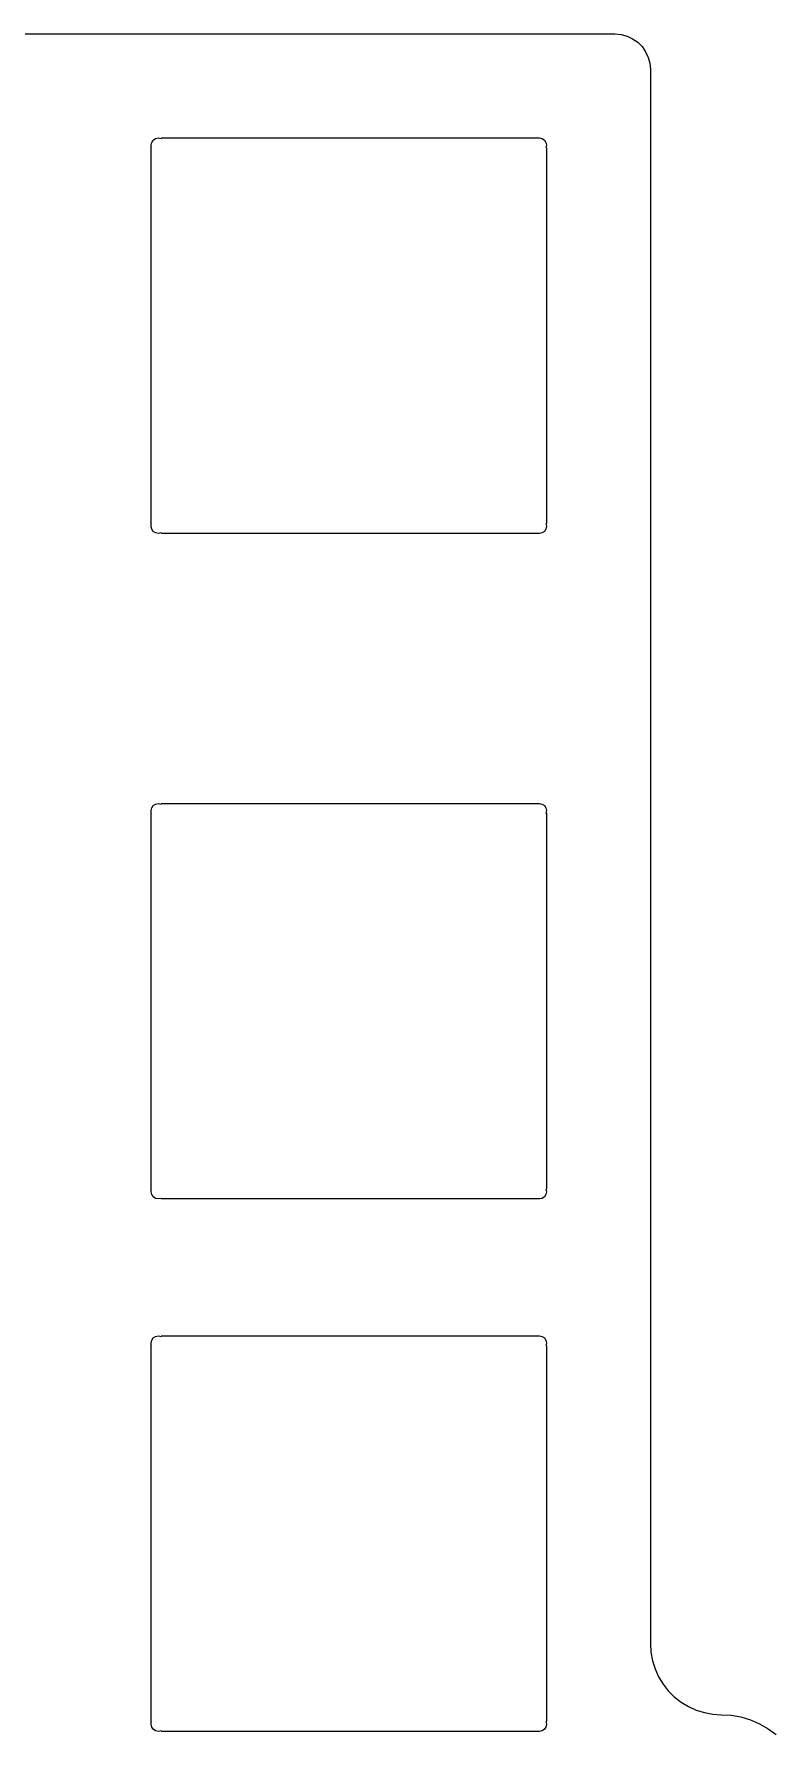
# Model space of a CAD drawing. Extents: x 229 to 416, y -167 to -34.
# Drawn here: x 388.8 to 415.3, y -100.8 to -40 of the extents above; entities that cross this region are included whole.
import ezdxf

# ---------------------------------------------------------------- set-up
doc = ezdxf.new("R2010")
doc.units = 0
doc.layers.add('Part__Feature1553', color=7, linetype='CONTINUOUS')

msp = doc.modelspace()

# ---------------------------------------------------------------- linework, layer by layer
at = {"layer": 'Part__Feature1553'}
for p, q in [((374.679, -40.005), (409.575, -40.005)), ((374.679, -40.005, 1.58), (409.575, -40.005, 1.58)), ((374.679, -40.005, 1.58), (409.575, -40.005, 1.58)), ((374.679, -40.005), (409.575, -40.005)), ((409.575, -40.005), (409.796, -40.0243)), ((409.575, -40.005, 1.58), (409.796, -40.0243, 1.58)), ((409.575, -40.005), (409.575, -40.005, 1.58)), ((409.575, -40.005), (409.575, -40.005, 1.58)), ((409.575, -40.005, 1.58), (409.796, -40.0243, 1.58)), ((409.575, -40.005), (409.796, -40.0243)), ((409.796, -40.0243), (410.009, -40.0816)), ((409.796, -40.0243, 1.58), (410.009, -40.0816, 1.58)), ((409.796, -40.0243), (409.796, -40.0243, 1.58)), ((409.796, -40.0243), (409.796, -40.0243, 1.58)), ((409.796, -40.0243, 1.58), (410.009, -40.0816, 1.58)), ((409.796, -40.0243), (410.009, -40.0816)), ((410.009, -40.0816), (410.21, -40.1751)), ((410.009, -40.0816, 1.58), (410.21, -40.1751, 1.58)), ((410.009, -40.0816), (410.009, -40.0816, 1.58)), ((410.009, -40.0816), (410.009, -40.0816, 1.58)), ((410.009, -40.0816, 1.58), (410.21, -40.1751, 1.58)), ((410.009, -40.0816), (410.21, -40.1751)), ((410.21, -40.1751), (410.391, -40.3021)), ((410.21, -40.1751, 1.58), (410.391, -40.3021, 1.58)), ((410.21, -40.1751), (410.21, -40.1751, 1.58)), ((410.21, -40.1751), (410.21, -40.1751, 1.58)), ((410.21, -40.1751, 1.58), (410.391, -40.3021, 1.58)), ((410.21, -40.1751), (410.391, -40.3021)), ((410.391, -40.3021), (410.548, -40.4587)), ((410.391, -40.3021, 1.58), (410.548, -40.4587, 1.58)), ((410.391, -40.3021), (410.391, -40.3021, 1.58)), ((410.391, -40.3021), (410.391, -40.3021, 1.58)), ((410.391, -40.3021, 1.58), (410.548, -40.4587, 1.58)), ((410.391, -40.3021), (410.548, -40.4587)), ((410.548, -40.4587), (410.675, -40.64)), ((410.548, -40.4587, 1.58), (410.675, -40.64, 1.58)), ((410.548, -40.4587), (410.548, -40.4587, 1.58)), ((410.548, -40.4587), (410.548, -40.4587, 1.58)), ((410.548, -40.4587, 1.58), (410.675, -40.64, 1.58)), ((410.548, -40.4587), (410.675, -40.64)), ((410.675, -40.64), (410.768, -40.8406)), ((410.675, -40.64, 1.58), (410.768, -40.8406, 1.58)), ((410.675, -40.64), (410.675, -40.64, 1.58)), ((410.675, -40.64), (410.675, -40.64, 1.58)), ((410.675, -40.64, 1.58), (410.768, -40.8406, 1.58)), ((410.675, -40.64), (410.768, -40.8406)), ((410.768, -40.8406), (410.826, -41.0545)), ((410.768, -40.8406, 1.58), (410.826, -41.0545, 1.58)), ((410.768, -40.8406), (410.768, -40.8406, 1.58)), ((410.768, -40.8406), (410.768, -40.8406, 1.58)), ((410.768, -40.8406, 1.58), (410.826, -41.0545, 1.58)), ((410.768, -40.8406), (410.826, -41.0545)), ((410.826, -41.0545), (410.848, -41.275)), ((410.826, -41.0545, 1.58), (410.848, -41.275, 1.58)), ((410.826, -41.0545), (410.826, -41.0545, 1.58)), ((410.826, -41.0545), (410.826, -41.0545, 1.58)), ((410.826, -41.0545, 1.58), (410.848, -41.275, 1.58)), ((410.826, -41.0545), (410.848, -41.275)), ((410.848, -41.275), (410.848, -97.602)), ((410.848, -41.275, 1.58), (410.848, -97.602, 1.58)), ((410.848, -41.275), (410.848, -41.275, 1.58)), ((410.848, -41.275), (410.848, -41.275, 1.58)), ((410.848, -41.275, 1.58), (410.848, -97.602, 1.58)), ((410.848, -41.275), (410.848, -97.602)), ((393.049, -43.7994), (393.132, -43.7443)), ((393.049, -43.7994, 1.58), (393.132, -43.7443, 1.58)), ((393.049, -43.7994, 1.58), (393.132, -43.7443, 1.58)), ((393.049, -43.7994), (393.132, -43.7443)), ((393.132, -43.7443), (393.229, -43.725)), ((393.132, -43.7443, 1.58), (393.229, -43.725, 1.58)), ((393.132, -43.7443, 1.58), (393.229, -43.725, 1.58)), ((393.132, -43.7443), (393.229, -43.725)), ((393.132, -43.7443), (393.132, -43.7443, 1.58)), ((393.132, -43.7443), (393.132, -43.7443, 1.58)), ((393.229, -43.725), (393.326, -43.7443)), ((393.229, -43.725, 1.58), (393.326, -43.7443, 1.58)), ((393.229, -43.725), (393.229, -43.725, 1.58)), ((393.229, -43.725), (393.229, -43.725, 1.58)), ((393.229, -43.725, 1.58), (393.326, -43.7443, 1.58)), ((393.229, -43.725), (393.326, -43.7443)), ((393.326, -43.725), (406.774, -43.725)), ((393.326, -43.725, 1.58), (406.774, -43.725, 1.58)), ((393.326, -43.725), (406.774, -43.725)), ((393.326, -43.725, 1.58), (406.774, -43.725, 1.58)), ((393.326, -43.7443), (393.326, -43.7443, 1.58)), ((393.326, -43.7443), (393.326, -43.7443, 1.58)), ((406.774, -43.725), (406.871, -43.725)), ((406.774, -43.725, 1.58), (406.871, -43.725, 1.58)), ((406.774, -43.725), (406.871, -43.725)), ((406.774, -43.725, 1.58), (406.871, -43.725, 1.58)), ((406.774, -43.7443), (406.774, -43.7443, 1.58)), ((406.774, -43.7443), (406.774, -43.7443, 1.58)), ((406.871, -43.725), (406.968, -43.7443)), ((406.871, -43.725, 1.58), (406.968, -43.7443, 1.58)), ((406.871, -43.725), (406.871, -43.725, 1.58)), ((406.871, -43.725), (406.871, -43.725, 1.58)), ((406.871, -43.725, 1.58), (406.968, -43.7443, 1.58)), ((406.871, -43.725), (406.968, -43.7443)), ((406.968, -43.7443), (407.051, -43.7994)), ((406.968, -43.7443, 1.58), (407.051, -43.7994, 1.58)), ((406.968, -43.7443), (406.968, -43.7443, 1.58)), ((406.968, -43.7443), (406.968, -43.7443, 1.58)), ((406.968, -43.7443, 1.58), (407.051, -43.7994, 1.58)), ((406.968, -43.7443), (407.051, -43.7994)), ((392.975, -43.979), (392.994, -43.8818)), ((392.975, -43.979, 1.58), (392.994, -43.8818, 1.58)), ((392.975, -43.979, 1.58), (392.994, -43.8818, 1.58)), ((392.975, -43.979), (392.994, -43.8818)), ((392.975, -44.0762), (392.975, -43.979)), ((392.975, -44.0762, 1.58), (392.975, -43.979, 1.58)), ((392.975, -44.0762), (392.975, -43.979)), ((392.975, -44.0762, 1.58), (392.975, -43.979, 1.58)), ((392.975, -43.979), (392.975, -43.979, 1.58)), ((392.975, -43.979), (392.975, -43.979, 1.58)), ((392.975, -57.5238), (392.975, -44.0762)), ((392.975, -57.5238, 1.58), (392.975, -44.0762, 1.58)), ((392.975, -57.5238), (392.975, -44.0762)), ((392.975, -57.5238, 1.58), (392.975, -44.0762, 1.58)), ((392.994, -43.8818), (393.049, -43.7994)), ((392.994, -43.8818, 1.58), (393.049, -43.7994, 1.58)), ((392.994, -43.8818, 1.58), (393.049, -43.7994, 1.58)), ((392.994, -43.8818), (393.049, -43.7994)), ((392.994, -43.8818), (392.994, -43.8818, 1.58)), ((392.994, -43.8818), (392.994, -43.8818, 1.58)), ((392.994, -44.0762), (392.994, -44.0762, 1.58)), ((392.994, -44.0762), (392.994, -44.0762, 1.58)), ((393.049, -43.7994), (393.049, -43.7994, 1.58)), ((393.049, -43.7994), (393.049, -43.7994, 1.58)), ((407.051, -43.7994), (407.106, -43.8818)), ((407.051, -43.7994, 1.58), (407.106, -43.8818, 1.58)), ((407.051, -43.7994), (407.051, -43.7994, 1.58)), ((407.051, -43.7994), (407.051, -43.7994, 1.58)), ((407.051, -43.7994, 1.58), (407.106, -43.8818, 1.58)), ((407.051, -43.7994), (407.106, -43.8818)), ((407.106, -43.8818), (407.125, -43.979)), ((407.106, -43.8818, 1.58), (407.125, -43.979, 1.58)), ((407.106, -43.8818), (407.106, -43.8818, 1.58)), ((407.106, -43.8818), (407.106, -43.8818, 1.58)), ((407.106, -43.8818, 1.58), (407.125, -43.979, 1.58)), ((407.106, -43.8818), (407.125, -43.979)), ((407.125, -43.979), (407.106, -44.0762)), ((407.125, -43.979, 1.58), (407.106, -44.0762, 1.58)), ((407.125, -43.979, 1.58), (407.106, -44.0762, 1.58)), ((407.125, -43.979), (407.106, -44.0762)), ((407.106, -44.0762), (407.106, -44.0762, 1.58)), ((407.106, -44.0762), (407.106, -44.0762, 1.58)), ((407.125, -43.979), (407.125, -43.979, 1.58)), ((407.125, -43.979), (407.125, -43.979, 1.58)), ((407.125, -44.0762), (407.125, -57.5238)), ((407.125, -44.0762, 1.58), (407.125, -57.5238, 1.58)), ((407.125, -44.0762), (407.125, -57.5238)), ((407.125, -44.0762, 1.58), (407.125, -57.5238, 1.58)), ((392.975, -57.621), (392.975, -57.5238)), ((392.975, -57.621, 1.58), (392.975, -57.5238, 1.58)), ((392.975, -57.621), (392.975, -57.5238)), ((392.975, -57.621, 1.58), (392.975, -57.5238, 1.58)), ((392.994, -57.7182), (392.975, -57.621)), ((392.994, -57.7182, 1.58), (392.975, -57.621, 1.58)), ((392.994, -57.7182, 1.58), (392.975, -57.621, 1.58)), ((392.975, -57.621), (392.975, -57.621, 1.58)), ((392.994, -57.7182), (392.975, -57.621)), ((392.975, -57.621), (392.975, -57.621, 1.58)), ((392.994, -57.5238), (392.994, -57.5238, 1.58)), ((392.994, -57.5238), (392.994, -57.5238, 1.58)), ((393.049, -57.8006), (392.994, -57.7182)), ((393.049, -57.8006, 1.58), (392.994, -57.7182, 1.58)), ((393.049, -57.8006, 1.58), (392.994, -57.7182, 1.58)), ((392.994, -57.7182), (392.994, -57.7182, 1.58)), ((393.049, -57.8006), (392.994, -57.7182)), ((392.994, -57.7182), (392.994, -57.7182, 1.58)), ((407.106, -57.7182), (407.051, -57.8006)), ((407.106, -57.7182, 1.58), (407.051, -57.8006, 1.58)), ((407.106, -57.7182, 1.58), (407.051, -57.8006, 1.58)), ((407.106, -57.7182), (407.051, -57.8006)), ((407.106, -57.5238), (407.125, -57.621)), ((407.106, -57.5238, 1.58), (407.125, -57.621, 1.58)), ((407.106, -57.5238), (407.106, -57.5238, 1.58)), ((407.106, -57.5238), (407.106, -57.5238, 1.58)), ((407.106, -57.5238, 1.58), (407.125, -57.621, 1.58)), ((407.106, -57.5238), (407.125, -57.621)), ((407.125, -57.621), (407.106, -57.7182)), ((407.125, -57.621, 1.58), (407.106, -57.7182, 1.58)), ((407.125, -57.621, 1.58), (407.106, -57.7182, 1.58)), ((407.125, -57.621), (407.106, -57.7182)), ((407.106, -57.7182), (407.106, -57.7182, 1.58)), ((407.106, -57.7182), (407.106, -57.7182, 1.58)), ((407.125, -57.621), (407.125, -57.621, 1.58)), ((407.125, -57.621), (407.125, -57.621, 1.58)), ((393.132, -57.8557), (393.049, -57.8006)), ((393.132, -57.8557, 1.58), (393.049, -57.8006, 1.58)), ((393.132, -57.8557, 1.58), (393.049, -57.8006, 1.58)), ((393.049, -57.8006), (393.049, -57.8006, 1.58)), ((393.132, -57.8557), (393.049, -57.8006)), ((393.049, -57.8006), (393.049, -57.8006, 1.58)), ((393.229, -57.875), (393.132, -57.8557)), ((393.229, -57.875, 1.58), (393.132, -57.8557, 1.58)), ((393.229, -57.875, 1.58), (393.132, -57.8557, 1.58)), ((393.132, -57.8557), (393.132, -57.8557, 1.58)), ((393.229, -57.875), (393.132, -57.8557)), ((393.132, -57.8557), (393.132, -57.8557, 1.58)), ((393.326, -57.8557), (393.229, -57.875)), ((393.326, -57.8557, 1.58), (393.229, -57.875, 1.58)), ((393.326, -57.8557, 1.58), (393.229, -57.875, 1.58)), ((393.326, -57.8557), (393.229, -57.875)), ((393.229, -57.875), (393.229, -57.875, 1.58)), ((393.229, -57.875), (393.229, -57.875, 1.58)), ((393.326, -57.8557), (393.326, -57.8557, 1.58)), ((393.326, -57.8557), (393.326, -57.8557, 1.58)), ((406.774, -57.875), (393.326, -57.875)), ((406.774, -57.875, 1.58), (393.326, -57.875, 1.58)), ((406.774, -57.875), (393.326, -57.875)), ((406.774, -57.875, 1.58), (393.326, -57.875, 1.58)), ((406.774, -57.8557), (406.774, -57.8557, 1.58)), ((406.774, -57.8557), (406.774, -57.8557, 1.58)), ((406.871, -57.875), (406.774, -57.875)), ((406.871, -57.875, 1.58), (406.774, -57.875, 1.58)), ((406.871, -57.875), (406.774, -57.875)), ((406.871, -57.875, 1.58), (406.774, -57.875, 1.58)), ((406.968, -57.8557), (406.871, -57.875)), ((406.968, -57.8557, 1.58), (406.871, -57.875, 1.58)), ((406.968, -57.8557, 1.58), (406.871, -57.875, 1.58)), ((406.968, -57.8557), (406.871, -57.875)), ((406.871, -57.875), (406.871, -57.875, 1.58)), ((406.871, -57.875), (406.871, -57.875, 1.58)), ((407.051, -57.8006), (406.968, -57.8557)), ((407.051, -57.8006, 1.58), (406.968, -57.8557, 1.58)), ((407.051, -57.8006, 1.58), (406.968, -57.8557, 1.58)), ((407.051, -57.8006), (406.968, -57.8557)), ((406.968, -57.8557), (406.968, -57.8557, 1.58)), ((406.968, -57.8557), (406.968, -57.8557, 1.58)), ((407.051, -57.8006), (407.051, -57.8006, 1.58)), ((407.051, -57.8006), (407.051, -57.8006, 1.58)), ((392.975, -67.7915), (392.994, -67.6943)), ((392.975, -67.7915, 1.58), (392.994, -67.6943, 1.58)), ((392.975, -67.7915, 1.58), (392.994, -67.6943, 1.58)), ((392.975, -67.7915), (392.994, -67.6943)), ((392.975, -67.8887), (392.975, -67.7915)), ((392.975, -67.8887, 1.58), (392.975, -67.7915, 1.58)), ((392.975, -67.8887), (392.975, -67.7915)), ((392.975, -67.8887, 1.58), (392.975, -67.7915, 1.58)), ((392.975, -67.7915), (392.975, -67.7915, 1.58)), ((392.975, -67.7915), (392.975, -67.7915, 1.58)), ((392.975, -81.3363), (392.975, -67.8887)), ((392.975, -81.3321, 1.58), (392.975, -67.8887, 1.58)), ((392.975, -81.3363), (392.975, -67.8887)), ((392.975, -81.3321, 1.58), (392.975, -67.8887, 1.58)), ((392.994, -67.6943), (393.049, -67.6119)), ((392.994, -67.6943, 1.58), (393.049, -67.6119, 1.58)), ((392.994, -67.6943, 1.58), (393.049, -67.6119, 1.58)), ((392.994, -67.6943), (393.049, -67.6119)), ((392.994, -67.6943), (392.994, -67.6943, 1.58)), ((392.994, -67.6943), (392.994, -67.6943, 1.58)), ((392.994, -67.8887), (392.994, -67.8887, 1.58)), ((392.994, -67.8887), (392.994, -67.8887, 1.58)), ((393.049, -67.6119), (393.132, -67.5568)), ((393.049, -67.6119, 1.58), (393.132, -67.5568, 1.58)), ((393.049, -67.6119, 1.58), (393.132, -67.5568, 1.58)), ((393.049, -67.6119), (393.132, -67.5568)), ((393.049, -67.6119), (393.049, -67.6119, 1.58)), ((393.049, -67.6119), (393.049, -67.6119, 1.58)), ((393.132, -67.5568), (393.229, -67.5375)), ((393.132, -67.5568, 1.58), (393.229, -67.5375, 1.58)), ((393.132, -67.5568, 1.58), (393.229, -67.5375, 1.58)), ((393.132, -67.5568), (393.229, -67.5375)), ((393.132, -67.5568), (393.132, -67.5568, 1.58)), ((393.132, -67.5568), (393.132, -67.5568, 1.58)), ((393.229, -67.5375), (393.326, -67.5568)), ((393.229, -67.5375, 1.58), (393.331, -67.5577, 1.58)), ((393.229, -67.5375), (393.229, -67.5375, 1.58)), ((393.229, -67.5375), (393.229, -67.5375, 1.58)), ((393.229, -67.5375, 1.58), (393.331, -67.5577, 1.58)), ((393.229, -67.5375), (393.326, -67.5568)), ((393.326, -67.5375), (406.774, -67.5375)), ((393.326, -67.5375), (406.774, -67.5375)), ((393.326, -67.5568), (393.326, -67.5568, 1.58)), ((393.326, -67.5568), (393.326, -67.5568, 1.58)), ((393.33, -67.5375, 1.58), (406.774, -67.5375, 1.58)), ((393.33, -67.5375, 1.58), (406.774, -67.5375, 1.58)), ((406.774, -67.5375), (406.871, -67.5375)), ((406.774, -67.5375, 1.58), (406.871, -67.5375, 1.58)), ((406.774, -67.5375), (406.871, -67.5375)), ((406.774, -67.5375, 1.58), (406.871, -67.5375, 1.58)), ((406.774, -67.5568), (406.774, -67.5568, 1.58)), ((406.774, -67.5568), (406.774, -67.5568, 1.58)), ((406.871, -67.5375), (406.968, -67.5568)), ((406.871, -67.5375, 1.58), (406.968, -67.5568, 1.58)), ((406.871, -67.5375), (406.871, -67.5375, 1.58)), ((406.871, -67.5375), (406.871, -67.5375, 1.58)), ((406.871, -67.5375, 1.58), (406.968, -67.5568, 1.58)), ((406.871, -67.5375), (406.968, -67.5568)), ((406.968, -67.5568), (407.051, -67.6119)), ((406.968, -67.5568, 1.58), (407.051, -67.6119, 1.58)), ((406.968, -67.5568), (406.968, -67.5568, 1.58)), ((406.968, -67.5568), (406.968, -67.5568, 1.58)), ((406.968, -67.5568, 1.58), (407.051, -67.6119, 1.58)), ((406.968, -67.5568), (407.051, -67.6119)), ((407.051, -67.6119), (407.106, -67.6943)), ((407.051, -67.6119, 1.58), (407.106, -67.6943, 1.58)), ((407.051, -67.6119), (407.051, -67.6119, 1.58)), ((407.051, -67.6119), (407.051, -67.6119, 1.58)), ((407.051, -67.6119, 1.58), (407.106, -67.6943, 1.58)), ((407.051, -67.6119), (407.106, -67.6943)), ((407.125, -67.7915, 1.58), (407.105, -67.8932, 1.58)), ((407.125, -67.7915, 1.58), (407.105, -67.8932, 1.58)), ((407.106, -67.6943), (407.125, -67.7915)), ((407.106, -67.6943, 1.58), (407.125, -67.7915, 1.58)), ((407.106, -67.6943), (407.106, -67.6943, 1.58)), ((407.106, -67.6943), (407.106, -67.6943, 1.58)), ((407.106, -67.6943, 1.58), (407.125, -67.7915, 1.58)), ((407.106, -67.6943), (407.125, -67.7915)), ((407.125, -67.7915), (407.106, -67.8887)), ((407.125, -67.7915), (407.106, -67.8887)), ((407.106, -67.8887), (407.106, -67.8887, 1.58)), ((407.106, -67.8887), (407.106, -67.8887, 1.58)), ((407.125, -67.7915), (407.125, -67.7915, 1.58)), ((407.125, -67.7915), (407.125, -67.7915, 1.58)), ((407.125, -67.8887), (407.125, -81.3363)), ((407.125, -67.8887), (407.125, -81.3363)), ((407.125, -67.8929, 1.58), (407.125, -81.3363, 1.58)), ((407.125, -67.8929, 1.58), (407.125, -81.3363, 1.58)), ((392.975, -81.4335, 1.58), (392.975, -81.3321, 1.58)), ((392.975, -81.4335, 1.58), (392.975, -81.3321, 1.58)), ((392.975, -81.4335), (392.975, -81.3363)), ((392.975, -81.4335), (392.975, -81.3363)), ((392.994, -81.5307), (392.975, -81.4335)), ((392.994, -81.5307, 1.58), (392.975, -81.4335, 1.58)), ((392.994, -81.5307, 1.58), (392.975, -81.4335, 1.58)), ((392.975, -81.4335), (392.975, -81.4335, 1.58)), ((392.994, -81.5307), (392.975, -81.4335)), ((392.975, -81.4335), (392.975, -81.4335, 1.58)), ((392.994, -81.3363), (392.994, -81.3363, 1.58)), ((392.994, -81.3363), (392.994, -81.3363, 1.58)), ((407.106, -81.3363), (407.125, -81.4335)), ((407.106, -81.3363, 1.58), (407.125, -81.4335, 1.58)), ((407.106, -81.3363), (407.106, -81.3363, 1.58)), ((407.106, -81.3363), (407.106, -81.3363, 1.58)), ((407.106, -81.3363, 1.58), (407.125, -81.4335, 1.58)), ((407.106, -81.3363), (407.125, -81.4335)), ((407.125, -81.4335), (407.106, -81.5307)), ((407.125, -81.4335, 1.58), (407.106, -81.5307, 1.58)), ((407.125, -81.4335, 1.58), (407.106, -81.5307, 1.58)), ((407.125, -81.4335), (407.106, -81.5307)), ((407.125, -81.4335), (407.125, -81.4335, 1.58)), ((407.125, -81.4335), (407.125, -81.4335, 1.58)), ((393.049, -81.6131), (392.994, -81.5307)), ((393.049, -81.6131, 1.58), (392.994, -81.5307, 1.58)), ((393.049, -81.6131, 1.58), (392.994, -81.5307, 1.58)), ((392.994, -81.5307), (392.994, -81.5307, 1.58)), ((393.049, -81.6131), (392.994, -81.5307)), ((392.994, -81.5307), (392.994, -81.5307, 1.58)), ((393.132, -81.6682), (393.049, -81.6131)), ((393.132, -81.6682, 1.58), (393.049, -81.6131, 1.58)), ((393.132, -81.6682, 1.58), (393.049, -81.6131, 1.58)), ((393.049, -81.6131), (393.049, -81.6131, 1.58)), ((393.132, -81.6682), (393.049, -81.6131)), ((393.049, -81.6131), (393.049, -81.6131, 1.58)), ((393.229, -81.6875), (393.132, -81.6682)), ((393.229, -81.6875, 1.58), (393.132, -81.6682, 1.58)), ((393.229, -81.6875, 1.58), (393.132, -81.6682, 1.58)), ((393.132, -81.6682), (393.132, -81.6682, 1.58)), ((393.229, -81.6875), (393.132, -81.6682)), ((393.132, -81.6682), (393.132, -81.6682, 1.58)), ((393.326, -81.6682), (393.229, -81.6875)), ((393.326, -81.6682, 1.58), (393.229, -81.6875, 1.58)), ((393.326, -81.6682, 1.58), (393.229, -81.6875, 1.58)), ((393.326, -81.6682), (393.229, -81.6875)), ((393.229, -81.6875), (393.229, -81.6875, 1.58)), ((393.229, -81.6875), (393.229, -81.6875, 1.58)), ((393.326, -81.6682), (393.326, -81.6682, 1.58)), ((393.326, -81.6682), (393.326, -81.6682, 1.58)), ((406.774, -81.6875), (393.326, -81.6875)), ((406.77, -81.6875, 1.58), (393.326, -81.6875, 1.58)), ((406.774, -81.6875), (393.326, -81.6875)), ((406.77, -81.6875, 1.58), (393.326, -81.6875, 1.58)), ((406.871, -81.6875, 1.58), (406.77, -81.6875, 1.58)), ((406.871, -81.6875, 1.58), (406.77, -81.6875, 1.58)), ((406.774, -81.6682), (406.774, -81.6682, 1.58)), ((406.774, -81.6682), (406.774, -81.6682, 1.58)), ((406.871, -81.6875), (406.774, -81.6875)), ((406.871, -81.6875), (406.774, -81.6875)), ((406.968, -81.6682), (406.871, -81.6875)), ((406.968, -81.6682, 1.58), (406.871, -81.6875, 1.58)), ((406.968, -81.6682, 1.58), (406.871, -81.6875, 1.58)), ((406.968, -81.6682), (406.871, -81.6875)), ((406.871, -81.6875), (406.871, -81.6875, 1.58)), ((406.871, -81.6875), (406.871, -81.6875, 1.58)), ((407.051, -81.6131), (406.968, -81.6682)), ((407.051, -81.6131, 1.58), (406.968, -81.6682, 1.58)), ((407.051, -81.6131, 1.58), (406.968, -81.6682, 1.58)), ((407.051, -81.6131), (406.968, -81.6682)), ((406.968, -81.6682), (406.968, -81.6682, 1.58)), ((406.968, -81.6682), (406.968, -81.6682, 1.58)), ((407.106, -81.5307), (407.051, -81.6131)), ((407.106, -81.5307, 1.58), (407.051, -81.6131, 1.58)), ((407.106, -81.5307, 1.58), (407.051, -81.6131, 1.58)), ((407.106, -81.5307), (407.051, -81.6131)), ((407.051, -81.6131), (407.051, -81.6131, 1.58)), ((407.051, -81.6131), (407.051, -81.6131, 1.58)), ((407.106, -81.5307), (407.106, -81.5307, 1.58)), ((407.106, -81.5307), (407.106, -81.5307, 1.58)), ((392.975, -86.8415), (392.994, -86.7443)), ((392.975, -86.8415, 1.58), (392.994, -86.7443, 1.58)), ((392.975, -86.8415, 1.58), (392.994, -86.7443, 1.58)), ((392.975, -86.8415), (392.994, -86.7443)), ((392.975, -86.9387), (392.975, -86.8415)), ((392.975, -86.9387, 1.58), (392.975, -86.8415, 1.58)), ((392.975, -86.9387), (392.975, -86.8415)), ((392.975, -86.9387, 1.58), (392.975, -86.8415, 1.58)), ((392.975, -86.8415), (392.975, -86.8415, 1.58)), ((392.975, -86.8415), (392.975, -86.8415, 1.58)), ((392.994, -86.7443), (393.049, -86.6619)), ((392.994, -86.7443, 1.58), (393.049, -86.6619, 1.58)), ((392.994, -86.7443, 1.58), (393.049, -86.6619, 1.58)), ((392.994, -86.7443), (393.049, -86.6619)), ((392.994, -86.7443), (392.994, -86.7443, 1.58)), ((392.994, -86.7443), (392.994, -86.7443, 1.58)), ((393.049, -86.6619), (393.132, -86.6068)), ((393.049, -86.6619, 1.58), (393.132, -86.6068, 1.58)), ((393.049, -86.6619, 1.58), (393.132, -86.6068, 1.58)), ((393.049, -86.6619), (393.132, -86.6068)), ((393.049, -86.6619), (393.049, -86.6619, 1.58)), ((393.049, -86.6619), (393.049, -86.6619, 1.58)), ((393.132, -86.6068), (393.229, -86.5875)), ((393.132, -86.6068, 1.58), (393.229, -86.5875, 1.58)), ((393.132, -86.6068, 1.58), (393.229, -86.5875, 1.58)), ((393.132, -86.6068), (393.229, -86.5875)), ((393.132, -86.6068), (393.132, -86.6068, 1.58)), ((393.132, -86.6068), (393.132, -86.6068, 1.58)), ((393.229, -86.5875), (393.326, -86.6068)), ((393.229, -86.5875, 1.58), (393.331, -86.6077, 1.58)), ((393.229, -86.5875), (393.229, -86.5875, 1.58)), ((393.229, -86.5875), (393.229, -86.5875, 1.58)), ((393.229, -86.5875, 1.58), (393.331, -86.6077, 1.58)), ((393.229, -86.5875), (393.326, -86.6068)), ((393.326, -86.5875), (406.774, -86.5875)), ((393.326, -86.5875), (406.774, -86.5875)), ((393.326, -86.6068), (393.326, -86.6068, 1.58)), ((393.326, -86.6068), (393.326, -86.6068, 1.58)), ((393.33, -86.5875, 1.58), (406.774, -86.5875, 1.58)), ((393.33, -86.5875, 1.58), (406.774, -86.5875, 1.58)), ((406.774, -86.5875), (406.871, -86.5875)), ((406.774, -86.5875, 1.58), (406.871, -86.5875, 1.58)), ((406.774, -86.5875), (406.871, -86.5875)), ((406.774, -86.5875, 1.58), (406.871, -86.5875, 1.58)), ((406.774, -86.6068), (406.774, -86.6068, 1.58)), ((406.774, -86.6068), (406.774, -86.6068, 1.58)), ((406.871, -86.5875), (406.968, -86.6068)), ((406.871, -86.5875, 1.58), (406.968, -86.6068, 1.58)), ((406.871, -86.5875), (406.871, -86.5875, 1.58)), ((406.871, -86.5875), (406.871, -86.5875, 1.58)), ((406.871, -86.5875, 1.58), (406.968, -86.6068, 1.58)), ((406.871, -86.5875), (406.968, -86.6068)), ((406.968, -86.6068), (407.051, -86.6619)), ((406.968, -86.6068, 1.58), (407.051, -86.6619, 1.58)), ((406.968, -86.6068), (406.968, -86.6068, 1.58)), ((406.968, -86.6068), (406.968, -86.6068, 1.58)), ((406.968, -86.6068, 1.58), (407.051, -86.6619, 1.58)), ((406.968, -86.6068), (407.051, -86.6619)), ((407.051, -86.6619), (407.106, -86.7443)), ((407.051, -86.6619, 1.58), (407.106, -86.7443, 1.58)), ((407.051, -86.6619), (407.051, -86.6619, 1.58)), ((407.051, -86.6619), (407.051, -86.6619, 1.58)), ((407.051, -86.6619, 1.58), (407.106, -86.7443, 1.58)), ((407.051, -86.6619), (407.106, -86.7443)), ((407.125, -86.8415, 1.58), (407.105, -86.9432, 1.58)), ((407.125, -86.8415, 1.58), (407.105, -86.9432, 1.58)), ((407.106, -86.7443), (407.125, -86.8415)), ((407.106, -86.7443, 1.58), (407.125, -86.8415, 1.58)), ((407.106, -86.7443), (407.106, -86.7443, 1.58)), ((407.106, -86.7443), (407.106, -86.7443, 1.58)), ((407.106, -86.7443, 1.58), (407.125, -86.8415, 1.58)), ((407.106, -86.7443), (407.125, -86.8415)), ((407.125, -86.8415), (407.106, -86.9387)), ((407.125, -86.8415), (407.106, -86.9387)), ((407.125, -86.8415), (407.125, -86.8415, 1.58)), ((407.125, -86.8415), (407.125, -86.8415, 1.58)), ((392.975, -100.386), (392.975, -86.9387)), ((392.975, -100.382, 1.58), (392.975, -86.9387, 1.58)), ((392.975, -100.386), (392.975, -86.9387)), ((392.975, -100.382, 1.58), (392.975, -86.9387, 1.58)), ((392.994, -86.9387), (392.994, -86.9387, 1.58)), ((392.994, -86.9387), (392.994, -86.9387, 1.58)), ((407.106, -86.9387), (407.106, -86.9387, 1.58)), ((407.106, -86.9387), (407.106, -86.9387, 1.58)), ((407.125, -86.9387), (407.125, -100.386)), ((407.125, -86.9387), (407.125, -100.386)), ((407.125, -86.9429, 1.58), (407.125, -100.386, 1.58)), ((407.125, -86.9429, 1.58), (407.125, -100.386, 1.58)), ((410.848, -97.602), (410.866, -97.9079)), ((410.848, -97.602, 1.58), (410.866, -97.9079, 1.58)), ((410.848, -97.602), (410.848, -97.602, 1.58)), ((410.848, -97.602), (410.848, -97.602, 1.58)), ((410.848, -97.602, 1.58), (410.866, -97.9079, 1.58)), ((410.848, -97.602), (410.866, -97.9079)), ((410.866, -97.9079), (410.921, -98.2093)), ((410.866, -97.9079, 1.58), (410.921, -98.2093, 1.58)), ((410.866, -97.9079), (410.866, -97.9079, 1.58)), ((410.866, -97.9079), (410.866, -97.9079, 1.58)), ((410.866, -97.9079, 1.58), (410.921, -98.2093, 1.58)), ((410.866, -97.9079), (410.921, -98.2093)), ((410.921, -98.2093), (411.012, -98.5018)), ((410.921, -98.2093, 1.58), (411.012, -98.5018, 1.58)), ((410.921, -98.2093), (410.921, -98.2093, 1.58)), ((410.921, -98.2093), (410.921, -98.2093, 1.58)), ((410.921, -98.2093, 1.58), (411.012, -98.5018, 1.58)), ((410.921, -98.2093), (411.012, -98.5018)), ((411.012, -98.5018), (411.138, -98.7812)), ((411.012, -98.5018, 1.58), (411.138, -98.7812, 1.58)), ((411.012, -98.5018), (411.012, -98.5018, 1.58)), ((411.012, -98.5018), (411.012, -98.5018, 1.58)), ((411.012, -98.5018, 1.58), (411.138, -98.7812, 1.58)), ((411.012, -98.5018), (411.138, -98.7812)), ((411.138, -98.7812), (411.297, -99.0435)), ((411.138, -98.7812, 1.58), (411.297, -99.0435, 1.58)), ((411.138, -98.7812), (411.138, -98.7812, 1.58)), ((411.138, -98.7812), (411.138, -98.7812, 1.58)), ((411.138, -98.7812, 1.58), (411.297, -99.0435, 1.58)), ((411.138, -98.7812), (411.297, -99.0435)), ((411.297, -99.0435), (411.486, -99.2847)), ((411.297, -99.0435, 1.58), (411.486, -99.2847, 1.58)), ((411.297, -99.0435), (411.297, -99.0435, 1.58)), ((411.297, -99.0435), (411.297, -99.0435, 1.58)), ((411.297, -99.0435, 1.58), (411.486, -99.2847, 1.58)), ((411.297, -99.0435), (411.486, -99.2847)), ((411.486, -99.2847), (411.702, -99.5013)), ((411.486, -99.2847, 1.58), (411.702, -99.5013, 1.58)), ((411.486, -99.2847), (411.486, -99.2847, 1.58)), ((411.486, -99.2847), (411.486, -99.2847, 1.58)), ((411.486, -99.2847, 1.58), (411.702, -99.5013, 1.58)), ((411.486, -99.2847), (411.702, -99.5013)), ((411.702, -99.5013), (411.944, -99.6903)), ((411.702, -99.5013, 1.58), (411.944, -99.6903, 1.58)), ((411.702, -99.5013), (411.702, -99.5013, 1.58)), ((411.702, -99.5013), (411.702, -99.5013, 1.58)), ((411.702, -99.5013, 1.58), (411.944, -99.6903, 1.58)), ((411.702, -99.5013), (411.944, -99.6903)), ((411.944, -99.6903), (412.206, -99.8488)), ((411.944, -99.6903, 1.58), (412.206, -99.8488, 1.58)), ((411.944, -99.6903), (411.944, -99.6903, 1.58)), ((411.944, -99.6903), (411.944, -99.6903, 1.58)), ((411.944, -99.6903, 1.58), (412.206, -99.8488, 1.58)), ((411.944, -99.6903), (412.206, -99.8488)), ((412.206, -99.8488), (412.485, -99.9746)), ((412.206, -99.8488, 1.58), (412.485, -99.9746, 1.58)), ((412.206, -99.8488), (412.206, -99.8488, 1.58)), ((412.206, -99.8488), (412.206, -99.8488, 1.58)), ((412.206, -99.8488, 1.58), (412.485, -99.9746, 1.58)), ((412.206, -99.8488), (412.485, -99.9746)), ((412.485, -99.9746), (412.778, -100.066)), ((412.485, -99.9746, 1.58), (412.778, -100.066, 1.58)), ((412.485, -99.9746), (412.485, -99.9746, 1.58)), ((412.485, -99.9746), (412.485, -99.9746, 1.58)), ((412.485, -99.9746, 1.58), (412.778, -100.066, 1.58)), ((412.485, -99.9746), (412.778, -100.066)), ((412.778, -100.066), (413.079, -100.121)), ((412.778, -100.066, 1.58), (413.079, -100.121, 1.58)), ((412.778, -100.066), (412.778, -100.066, 1.58)), ((412.778, -100.066), (412.778, -100.066, 1.58)), ((412.778, -100.066, 1.58), (413.079, -100.121, 1.58)), ((412.778, -100.066), (413.079, -100.121)), ((413.079, -100.121), (413.385, -100.139)), ((413.079, -100.121, 1.58), (413.385, -100.139, 1.58)), ((413.079, -100.121), (413.079, -100.121, 1.58)), ((413.079, -100.121), (413.079, -100.121, 1.58)), ((413.079, -100.121, 1.58), (413.385, -100.139, 1.58)), ((413.079, -100.121), (413.385, -100.139)), ((413.385, -100.139), (413.739, -100.16)), ((413.385, -100.139, 1.58), (413.739, -100.16, 1.58)), ((413.385, -100.139), (413.385, -100.139, 1.58)), ((413.385, -100.139), (413.385, -100.139, 1.58)), ((413.385, -100.139, 1.58), (413.739, -100.16, 1.58)), ((413.385, -100.139), (413.739, -100.16)), ((413.739, -100.16), (414.088, -100.222)), ((413.739, -100.16, 1.58), (414.088, -100.222, 1.58)), ((413.739, -100.16), (413.739, -100.16, 1.58)), ((413.739, -100.16), (413.739, -100.16, 1.58)), ((413.739, -100.16, 1.58), (414.088, -100.222, 1.58)), ((413.739, -100.16), (414.088, -100.222)), ((414.088, -100.222), (414.427, -100.323)), ((414.088, -100.222, 1.58), (414.427, -100.323, 1.58)), ((414.088, -100.222), (414.088, -100.222, 1.58)), ((414.088, -100.222), (414.088, -100.222, 1.58)), ((414.088, -100.222, 1.58), (414.427, -100.323, 1.58)), ((414.088, -100.222), (414.427, -100.323)), ((392.975, -100.484, 1.58), (392.975, -100.382, 1.58)), ((392.975, -100.484, 1.58), (392.975, -100.382, 1.58)), ((392.975, -100.484), (392.975, -100.386)), ((392.975, -100.484), (392.975, -100.386)), ((392.994, -100.581), (392.975, -100.483)), ((392.994, -100.581, 1.58), (392.975, -100.483, 1.58)), ((392.994, -100.581, 1.58), (392.975, -100.483, 1.58)), ((392.994, -100.581), (392.975, -100.483)), ((392.975, -100.484), (392.975, -100.484, 1.58)), ((392.975, -100.484), (392.975, -100.484, 1.58)), ((392.994, -100.386), (392.994, -100.386, 1.58)), ((392.994, -100.386), (392.994, -100.386, 1.58)), ((393.049, -100.663), (392.994, -100.581)), ((393.049, -100.663, 1.58), (392.994, -100.581, 1.58)), ((393.049, -100.663, 1.58), (392.994, -100.581, 1.58)), ((392.994, -100.581), (392.994, -100.581, 1.58)), ((393.049, -100.663), (392.994, -100.581)), ((392.994, -100.581), (392.994, -100.581, 1.58)), ((393.132, -100.718), (393.049, -100.663)), ((393.132, -100.718, 1.58), (393.049, -100.663, 1.58)), ((393.132, -100.718, 1.58), (393.049, -100.663, 1.58)), ((393.049, -100.663), (393.049, -100.663, 1.58)), ((393.132, -100.718), (393.049, -100.663)), ((393.049, -100.663), (393.049, -100.663, 1.58)), ((393.229, -100.737), (393.132, -100.718)), ((393.229, -100.737, 1.58), (393.132, -100.718, 1.58)), ((393.229, -100.737, 1.58), (393.132, -100.718, 1.58)), ((393.132, -100.718), (393.132, -100.718, 1.58)), ((393.229, -100.737), (393.132, -100.718)), ((393.132, -100.718), (393.132, -100.718, 1.58)), ((393.326, -100.718), (393.229, -100.738)), ((393.326, -100.718, 1.58), (393.229, -100.738, 1.58)), ((393.326, -100.718, 1.58), (393.229, -100.738, 1.58)), ((393.326, -100.718), (393.229, -100.738)), ((393.229, -100.737), (393.229, -100.737, 1.58)), ((393.229, -100.737), (393.229, -100.737, 1.58)), ((393.326, -100.718), (393.326, -100.718, 1.58)), ((393.326, -100.718), (393.326, -100.718, 1.58)), ((406.774, -100.737), (393.326, -100.737)), ((406.77, -100.737, 1.58), (393.326, -100.737, 1.58)), ((406.774, -100.737), (393.326, -100.737)), ((406.77, -100.737, 1.58), (393.326, -100.737, 1.58)), ((406.871, -100.737, 1.58), (406.77, -100.737, 1.58)), ((406.871, -100.737, 1.58), (406.77, -100.737, 1.58)), ((406.774, -100.718), (406.774, -100.718, 1.58)), ((406.774, -100.718), (406.774, -100.718, 1.58)), ((406.871, -100.737), (406.774, -100.737)), ((406.871, -100.737), (406.774, -100.737)), ((406.968, -100.718), (406.871, -100.738)), ((406.968, -100.718, 1.58), (406.871, -100.738, 1.58)), ((406.968, -100.718, 1.58), (406.871, -100.738, 1.58)), ((406.968, -100.718), (406.871, -100.738)), ((406.871, -100.737), (406.871, -100.737, 1.58)), ((406.871, -100.737), (406.871, -100.737, 1.58)), ((407.051, -100.663), (406.968, -100.718)), ((407.051, -100.663, 1.58), (406.968, -100.718, 1.58)), ((407.051, -100.663, 1.58), (406.968, -100.718, 1.58)), ((407.051, -100.663), (406.968, -100.718)), ((406.968, -100.718), (406.968, -100.718, 1.58)), ((406.968, -100.718), (406.968, -100.718, 1.58)), ((407.106, -100.581), (407.051, -100.663)), ((407.106, -100.581, 1.58), (407.051, -100.663, 1.58)), ((407.106, -100.581, 1.58), (407.051, -100.663, 1.58)), ((407.106, -100.581), (407.051, -100.663)), ((407.051, -100.663), (407.051, -100.663, 1.58)), ((407.051, -100.663), (407.051, -100.663, 1.58)), ((407.106, -100.386), (407.125, -100.484)), ((407.106, -100.386, 1.58), (407.125, -100.484, 1.58)), ((407.106, -100.386), (407.106, -100.386, 1.58)), ((407.106, -100.386), (407.106, -100.386, 1.58)), ((407.106, -100.386, 1.58), (407.125, -100.484, 1.58)), ((407.106, -100.386), (407.125, -100.484)), ((407.125, -100.484), (407.106, -100.581)), ((407.125, -100.484, 1.58), (407.106, -100.581, 1.58)), ((407.125, -100.484, 1.58), (407.106, -100.581, 1.58)), ((407.125, -100.484), (407.106, -100.581)), ((407.106, -100.581), (407.106, -100.581, 1.58)), ((407.106, -100.581), (407.106, -100.581, 1.58)), ((407.125, -100.484), (407.125, -100.484, 1.58)), ((407.125, -100.484), (407.125, -100.484, 1.58)), ((414.427, -100.323), (414.753, -100.464)), ((414.427, -100.323, 1.58), (414.753, -100.464, 1.58)), ((414.427, -100.323), (414.427, -100.323, 1.58)), ((414.427, -100.323), (414.427, -100.323, 1.58)), ((414.427, -100.323, 1.58), (414.753, -100.464, 1.58)), ((414.427, -100.323), (414.753, -100.464)), ((414.753, -100.464), (415.06, -100.641)), ((414.753, -100.464, 1.58), (415.06, -100.641, 1.58)), ((414.753, -100.464), (414.753, -100.464, 1.58)), ((414.753, -100.464), (414.753, -100.464, 1.58)), ((414.753, -100.464, 1.58), (415.06, -100.641, 1.58)), ((414.753, -100.464), (415.06, -100.641)), ((415.06, -100.641), (415.344, -100.853)), ((415.06, -100.641, 1.58), (415.344, -100.853, 1.58)), ((415.06, -100.641), (415.06, -100.641, 1.58)), ((415.06, -100.641), (415.06, -100.641, 1.58)), ((415.06, -100.641, 1.58), (415.344, -100.853, 1.58)), ((415.06, -100.641), (415.344, -100.853))]:
    msp.add_line(p, q, dxfattribs=at)

doc.saveas('drawing.dxf')
